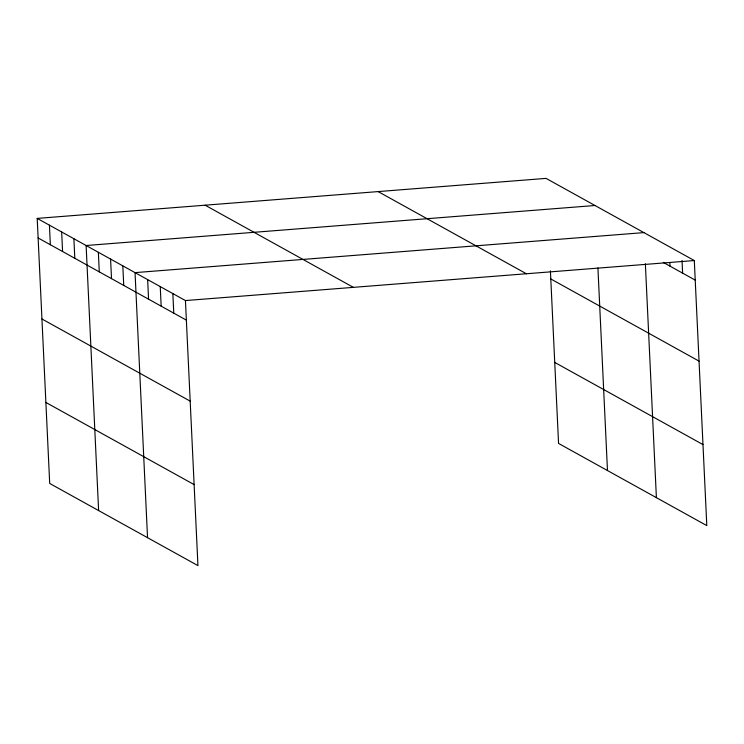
<?xml version="1.0" encoding="UTF-8"?>
<svg xmlns="http://www.w3.org/2000/svg" width="744" height="744" viewBox="0 0 744 744"><rect width="100%" height="100%" fill="white"/><g stroke="black" fill="none" stroke-linecap="round" stroke-linejoin="round"><path stroke-width="1.12" d="M37.2 218.401L185.442 300.567L197.941 565.617L49.699 483.451L37.2 218.401L546.059 178.383L694.301 260.549L706.8 525.599L558.558 443.433L550.411 270.863M594.977 205.502L86.118 245.52L98.617 510.561M643.895 232.612L135.045 272.63L147.544 537.679M185.442 300.567L694.301 260.549M663.239 262.39L695.221 280.116M550.802 278.963L699.044 361.128M378.129 191.589L526.38 273.755M554.736 362.421L702.978 444.587M205.121 205.195L353.372 287.361M38.121 237.968L186.372 320.134M41.943 318.981L190.185 401.146M45.877 402.439L194.128 484.604M682.025 260.474L682.62 273.132M669.86 262.697L670.019 266.147M645.364 263.757L656.394 497.662M597.916 267.887L607.476 470.543M172.85 293.582L173.77 313.15M160.248 286.598L161.169 306.165M147.647 279.614L148.567 299.181M122.816 265.85L123.737 285.417M110.586 259.07L111.507 278.637M98.348 252.3L99.278 271.858M73.889 238.74L74.809 258.308M61.659 231.961L62.58 251.528M49.43 225.181L50.35 244.748"/></g></svg>
